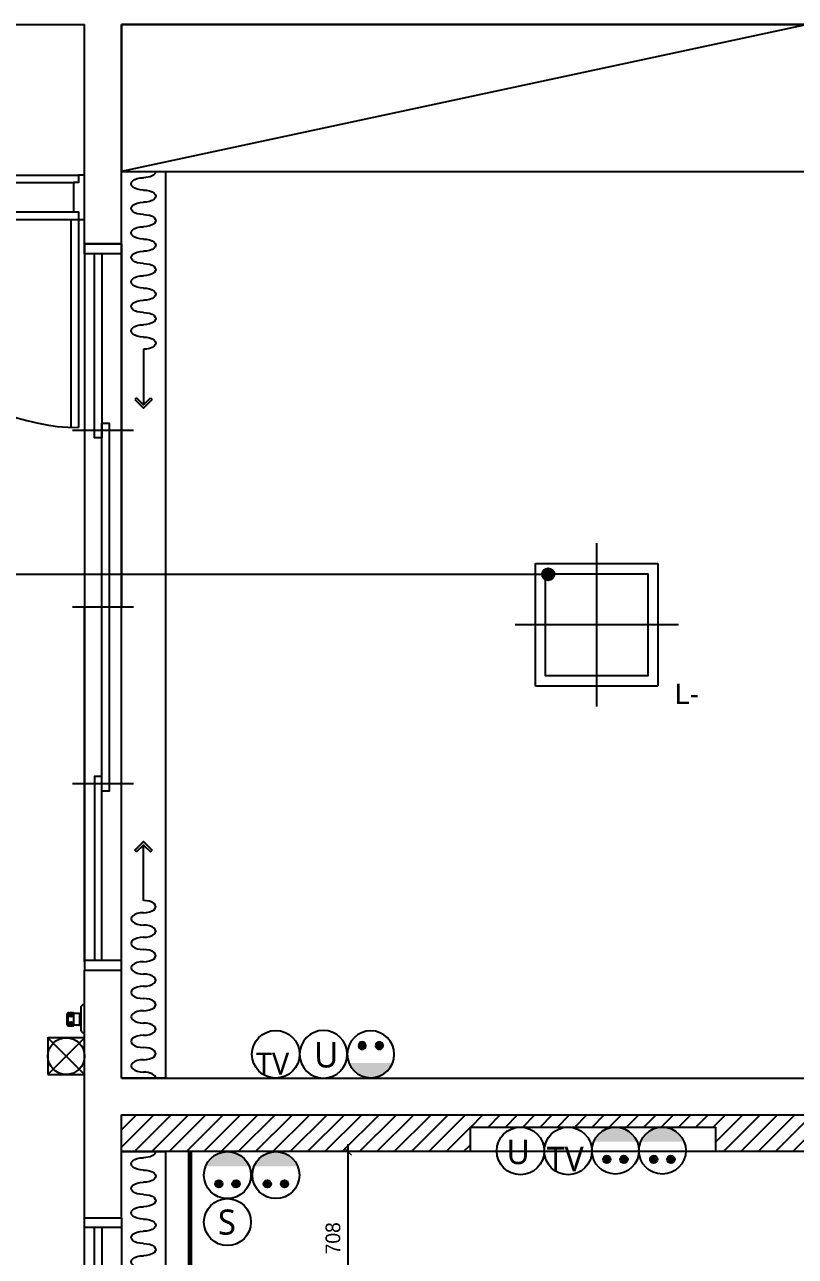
# Model space of a CAD drawing. Header units: inches. Extents: x 38372 to 259385, y 31566 to 93830.
# Drawn here: x 97843 to 100989, y 62080 to 67108 of the extents above; entities that cross this region are included whole.
import ezdxf
from ezdxf.enums import TextEntityAlignment as Align

# ---------------------------------------------------------------- set-up
doc = ezdxf.new("R2010")
doc.units = ezdxf.units.IN
doc.header["$LTSCALE"] = 50
doc.header["$MEASUREMENT"] = 0
doc.header["$PDSIZE"] = 700.071425
doc.linetypes.add('HID', pattern=[2.5, 1.5, -1])
for name, color, linetype in [('0-ELC TEXT', 7, 'Continuous'), ('01. F-소품', 3, 'Continuous'), ('03-WAL NEW', 3, 'Continuous'), ('04-WIN', 4, 'Continuous'), ('06-FUR', 6, 'Continuous'), ('06-LIGHT', 4, 'Continuous'), ('07-DIM WAL', 5, 'Continuous'), ('2-con', 2, 'Continuous'), ('4-win', 4, 'Continuous'), ('_LIBR', 4, 'Continuous'), ('fin', 5, 'Continuous'), ('RC-LIGHT', 7, 'Continuous'), ('설비', 140, 'Continuous')]:
    doc.layers.add(name, color=color, linetype=linetype)
doc.styles.add('DH-TEXT', font='')
doc.styles.add('HY 울릉도 L', font='')
doc.styles.get("Standard").update_dxf_attribs({"font": 'malgun.ttf'})
doc.styles.add('코레일둥고', font='Korail_Round_Gothic_Medium.ttf')
doc.styles.get('DH-TEXT').set_extended_font_data('HY울릉도L')
doc.styles.get('HY 울릉도 L').set_extended_font_data('HY울릉도L')
doc.dimstyles.new('30', dxfattribs={"dimscale": 30, "dimtxt": 2, "dimasz": 1, "dimexe": 1, "dimexo": 1, "dimgap": 1, "dimtad": 1, "dimdec": 0, "dimrnd": 0.05, "dimdsep": 46, "dimlunit": 6, "dimtxsty": 'HY 울릉도 L', "dimblk": 'ARCHTICK', "dimcen": 2.5, "dimdle": 1, "dimclrd": 133, "dimclre": 133, "dimclrt": 30, "dimadec": 0, "dimazin": 0, "dimtfac": 1, "dimtdec": 0, "dimtix": 1, "dimtmove": 2, "dimatfit": 3, "dimldrblk": 'ARCHTICK', "dimfxl": 0, "dimlwd": -1, "dimlwe": -1, "dimarcsym": 0})

# ---------------------------------------------------------------- blocks, each defined once
blk = doc.blocks.new('ffwfr')
at = {"color": 8}
for p, q in [((97938, 62822.5), (98088, 62972.5)), ((97938, 62972.5), (98088, 62822.5))]:
    blk.add_line(p, q, dxfattribs=at)
blk.add_lwpolyline([(97938, 62822.5), (98088, 62822.5), (98088, 62972.5), (97938, 62972.5)], close=True, dxfattribs=at)
blk.add_circle((98013, 62897.5), 75, dxfattribs=at)
at = {"layer": '03-WAL NEW', "color": 8, "linetype": 'Continuous'}
for p, q in [((98238, 62595.9), (98299.6, 62657.5)), ((98238, 62525.2), (98370.3, 62657.5)), ((98291.1, 62507.5), (98441.1, 62657.5)), ((98361.8, 62507.5), (98511.8, 62657.5)), ((98432.5, 62507.5), (98582.5, 62657.5)), ((98503.2, 62507.5), (98653.2, 62657.5)), ((98573.9, 62507.5), (98723.9, 62657.5)), ((98644.6, 62507.5), (98794.6, 62657.5)), ((98715.3, 62507.5), (98865.3, 62657.5)), ((98786, 62507.5), (98936, 62657.5)), ((98856.7, 62507.5), (99006.7, 62657.5)), ((98927.5, 62507.5), (99077.5, 62657.5)), ((98998.2, 62507.5), (99148.2, 62657.5)), ((99068.9, 62507.5), (99218.9, 62657.5)), ((99139.6, 62507.5), (99289.6, 62657.5)), ((99210.3, 62507.5), (99360.3, 62657.5)), ((99281, 62507.5), (99431, 62657.5)), ((99351.7, 62507.5), (99501.7, 62657.5)), ((99422.4, 62507.5), (99572.4, 62657.5)), ((99493.1, 62507.5), (99643.1, 62657.5)), ((99663.8, 62607.5), (99713.8, 62657.5)), ((99734.6, 62607.5), (99784.6, 62657.5)), ((99805.3, 62607.5), (99855.3, 62657.5)), ((99876, 62607.5), (99926, 62657.5)), ((99946.7, 62607.5), (99996.7, 62657.5)), ((100017.4, 62607.5), (100067.4, 62657.5)), ((100088.1, 62607.5), (100138.1, 62657.5)), ((100158.8, 62607.5), (100208.8, 62657.5)), ((100229.5, 62607.5), (100279.5, 62657.5)), ((100300.2, 62607.5), (100350.2, 62657.5)), ((100371, 62607.5), (100421, 62657.5)), ((100441.7, 62607.5), (100491.7, 62657.5)), ((100512.4, 62607.5), (100562.4, 62657.5)), ((100583.1, 62607.5), (100633.1, 62657.5)), ((100653.8, 62607.5), (100703.8, 62657.5)), ((100663, 62546), (100774.5, 62657.5)), ((100695.2, 62507.5), (100845.2, 62657.5)), ((100765.9, 62507.5), (100915.9, 62657.5)), ((100836.6, 62507.5), (100986.6, 62657.5)), ((100907.4, 62507.5), (101057.4, 62657.5)), ((100978.1, 62507.5), (101128.1, 62657.5)), ((99563.8, 62507.5), (99663, 62606.7)), ((99634.6, 62507.5), (99663, 62535.9))]:
    blk.add_line(p, q, dxfattribs=at)
at = {"layer": '03-WAL NEW', "color": 8}
for p, q in [((98238, 62507.5), (98238, 62657.5)), ((98238, 62657.5), (102088, 62657.5)), ((99663, 62507.5), (99663, 62607.5)), ((99663, 62607.5), (100663, 62607.5)), ((100663, 62607.5), (100663, 62507.5)), ((102088, 62507.5), (98238, 62507.5)), ((100663, 62507.5), (99663, 62507.5))]:
    blk.add_line(p, q, dxfattribs=at)
at = {"layer": '04-WIN', "color": 8}
for p, q in [((98088, 66177.5), (98088, 64730)), ((98088, 66172.5), (98088, 64730)), ((98238, 66172.5), (98238, 64730)), ((98288, 65451.3), (98038, 65451.3)), ((98288, 64730), (98038, 64730)), ((98088, 63282.5), (98088, 64730)), ((98238, 63287.5), (98238, 64730)), ((98288, 64008.8), (98038, 64008.8)), ((98238, 62197.5), (98238, 60133.3))]:
    blk.add_line(p, q, dxfattribs=at)
for points in [[(98178, 66212.5), (98238, 66212.5), (98238, 66172.5), (98088, 66172.5), (98088, 66212.5)], [(98158, 66172.5), (98158, 65421.3), (98128, 65421.3), (98128, 66172.5)], [(98158, 63287.5), (98158, 64038.8), (98128, 64038.8), (98128, 63287.5)], [(98178, 63247.5), (98238, 63247.5), (98238, 63287.5), (98088, 63287.5), (98088, 63247.5)], [(98178, 62237.5), (98238, 62237.5), (98238, 62197.5), (98088, 62197.5), (98088, 62237.5)], [(98158, 62197.5), (98158, 61357.5), (98128, 61357.5), (98128, 62197.5)]]:
    blk.add_lwpolyline(points, dxfattribs=at)
for points in [[(98238, 63247.5), (98238, 66212.5), (98088, 66212.5), (98088, 63247.5)], [(98158, 65481.3), (98188, 65481.3), (98188, 64730), (98188, 63978.8), (98158, 63978.8), (98158, 64730)]]:
    blk.add_lwpolyline(points, close=True, dxfattribs=at)
at = {"layer": '06-FUR', "color": 8}
for p, q in [((101038, 67107.5), (98238, 66507.5)), ((98238, 67107.5), (98238, 66507.5)), ((101938, 67107.5), (98238, 67107.5)), ((98238, 66507.5), (101938, 66507.5))]:
    blk.add_line(p, q, dxfattribs=at)
at = {"layer": '2-con', "color": 8}
for p, q in [((97058, 67107.5), (98088, 67107.5)), ((98088, 66212.5), (98088, 67107.5)), ((98238, 66212.5), (98238, 67107.5)), ((98238, 67107.5), (101938, 67107.5)), ((98088, 66212.5), (98238, 66212.5)), ((98088, 62237.5), (98088, 63247.5)), ((98088, 63247.5), (98238, 63247.5)), ((98238, 62807.5), (98238, 63247.5)), ((98238, 62807.5), (102088, 62807.5)), ((98238, 62237.5), (98238, 62657.5)), ((98238, 62657.5), (102088, 62657.5)), ((98088, 62237.5), (98238, 62237.5))]:
    blk.add_line(p, q, dxfattribs=at)
at = {"layer": '4-win', "color": 8}
blk.add_lwpolyline([(98088, 62237.5), (98238, 62237.5), (98238, 58437.5), (98088, 58437.5)], close=True, dxfattribs=at)
at = {"layer": '_LIBR', "color": 8, "linetype": 'Continuous'}
for p, q in [((97213, 66492.5), (98063, 66492.5)), ((97233, 66463), (98043, 66463)), ((97233, 66343), (98043, 66343)), ((97213, 66312.5), (98033, 66312.5))]:
    blk.add_line(p, q, dxfattribs=at)
blk.add_lwpolyline([(98043, 66463), (98043, 66343), (98063, 66343), (98063, 66312.5), (98088, 66312.5), (98088, 66492.5), (98063, 66492.5), (98063, 66463)], close=True, dxfattribs=at)
blk.add_lwpolyline([(98033, 65463.4), (98033, 66312.5), (98063, 66312.5), (98063, 65462.5)], dxfattribs=at)
blk.add_arc((98073.8, 66323.3), 860.9, 180.7211, 269.2789, dxfattribs=at)
at = {"layer": 'fin', "color": 8}
for p, q in [((98073, 63097.3), (98073, 63002.9)), ((98088, 63107.3), (98083, 63107.3)), ((98016, 63069.3), (98016, 63025.3)), ((98019, 63071.3), (98018, 63071.3)), ((98019, 63071.3), (98019, 63023.3)), ((98025, 63071.3), (98025, 63056.3)), ((98031, 63071.3), (98031, 63056.3)), ((98037, 63071.3), (98037, 63056.3)), ((98043, 63071.3), (98043, 63023.3)), ((98065, 63071.3), (98043, 63071.3)), ((98067, 63069.3), (98067, 63025.3)), ((98073, 63064.3), (98067, 63064.3)), ((98019, 63023.3), (98018, 63023.3)), ((98025, 63038.3), (98025, 63023.3)), ((98031, 63038.3), (98031, 63023.3)), ((98037, 63038.3), (98037, 63023.3)), ((98065, 63023.3), (98043, 63023.3)), ((98073, 63030.3), (98067, 63030.3)), ((98088, 62992.9), (98083, 62992.9))]:
    blk.add_line(p, q, dxfattribs=at)
for centre, radius, start, end in [((98083, 63097.3), 10, 90, 180), ((98018, 63069.3), 2, 90, 180), ((98022, 63071.3), 3, 0, 180), ((98022, 63056.3), 3, 0, 180), ((98028, 63071.3), 3, 0, 180), ((98028, 63056.3), 3, 0, 180), ((98034, 63071.3), 3, 0, 180), ((98034, 63056.3), 3, 0, 180), ((98040, 63071.3), 3, 0, 180), ((98040, 63056.3), 3, 0, 180), ((98065, 63069.3), 2, 0, 90), ((98018, 63025.3), 2, 180, 270), ((98022, 63038.3), 3, 180, 0), ((98022, 63023.3), 3, 180, 0), ((98028, 63038.3), 3, 180, 0), ((98028, 63023.3), 3, 180, 0), ((98034, 63038.3), 3, 180, 0), ((98034, 63023.3), 3, 180, 0), ((98040, 63038.3), 3, 180, 0), ((98040, 63023.3), 3, 180, 0), ((98065, 63025.3), 2, 270, 0), ((98083, 63002.9), 10, 180, 270)]:
    blk.add_arc(centre, radius, start, end, dxfattribs=at)
blk = doc.blocks.new('FFSFDF')
at = {"layer": '01. F-소품'}
blk.add_hatch(color=8, dxfattribs=at).paths.add_polyline_path([(1567672.9, 1746751.1), (1567679.9, 1746744.1), (1567715.3, 1746779.4), (1567679.9, 1746814.8), (1567672.9, 1746807.7), (1567701.2, 1746779.4)])
at = {"layer": '01. F-소품', "color": 8}
for p, q in [((1567672.9, 1746807.7), (1567679.9, 1746814.8)), ((1567474.8, 1746779.4), (1567701.2, 1746779.4)), ((1567672.9, 1746751.1), (1567679.9, 1746744.1))]:
    blk.add_line(p, q, dxfattribs=at)
for points in [[(1567672.9, 1746807.7), (1567701.2, 1746779.4), (1567672.9, 1746751.1)], [(1567679.9, 1746814.8), (1567715.3, 1746779.4), (1567679.9, 1746744.1)]]:
    blk.add_lwpolyline(points, dxfattribs=at)
for centre, start_param, end_param in [((1566799.8, 1746779.4), 1.570796, 4.712389), ((1566899.8, 1746779.4), 1.570796, 4.712389), ((1566999.8, 1746779.4), 1.570796, 4.712389), ((1567099.8, 1746779.4), 1.570796, 4.712389), ((1567199.8, 1746779.4), 1.570796, 4.712389), ((1567299.8, 1746779.4), 1.570796, 4.712389), ((1567399.8, 1746779.4), 1.570796, 4.712389), ((1566749.8, 1746779.4), 6.283185, 7.853982), ((1566849.8, 1746779.4), 4.712389, 7.853982), ((1566949.8, 1746779.4), 4.712389, 7.853982), ((1567049.8, 1746779.4), 4.712389, 7.853982), ((1567149.8, 1746779.4), 4.712389, 7.853982), ((1567249.8, 1746779.4), 4.712389, 7.853982), ((1567349.8, 1746779.4), 4.712389, 7.853982), ((1567449.8, 1746779.4), 4.712389, 7.853982)]:
    blk.add_ellipse(centre, major_axis=(0, -50), ratio=0.5, start_param=start_param, end_param=end_param, dxfattribs=at)
blk = doc.blocks.new('G-101')
at = {"layer": 'RC-LIGHT', "color": 251}
for p, q in [((0, -400), (0, 400)), ((400, 0), (-400, 0))]:
    blk.add_line(p, q, dxfattribs=at)
at = {"layer": 'RC-LIGHT', "color": 7}
for p, q in [((-300, -300), (-300, 300)), ((-300, 300), (300, 300)), ((300, 300), (300, -300)), ((300, -300), (-300, -300))]:
    blk.add_line(p, q, dxfattribs=at)
at = {"layer": 'RC-LIGHT', "color": 1}
blk.add_lwpolyline([(-250, 250), (250, 250), (250, -250), (-250, -250)], close=True, dxfattribs=at)
at = {"layer": 'RC-LIGHT', "style": 'DH-TEXT'}
blk.add_attdef('L-', text='', height=100, dxfattribs=at).set_placement((383.2, -287.8), align=Align.TOP_LEFT)
blk = doc.blocks.new('_ArchTick')
at = {"color": 0, "linetype": 'ByBlock', "const_width": 0.15}
blk.add_lwpolyline([(-0.5, -0.5), (0.5, 0.5)], dxfattribs=at)
blk = doc.blocks.new('*D145')
at = {"layer": '07-DIM WAL', "color": 133}
for p, q in [((99163, 61770), (99163, 62537.5)), ((99193, 62507.5), (99193, 62507.5)), ((99193, 61800), (99193, 61800))]:
    blk.add_line(p, q, dxfattribs=at)
at = {"layer": 'Defpoints', "color": 0}
for p in [(99163, 62507.5), (99163, 62507.5), (99163, 61800)]:
    blk.add_point(p, dxfattribs=at)
at = {"layer": '07-DIM WAL', "color": 133, "xscale": 30, "yscale": 30, "zscale": 30}
for p, rotation in [((99163, 62507.5), 90), ((99163, 61800), 270)]:
    blk.add_blockref('_ArchTick', p, dxfattribs=dict(at, rotation=rotation))
at = {"layer": '07-DIM WAL', "color": 30, "insert": (99101.697422, 62153.75), "char_height": 60, "attachment_point": 5, "rotation": 90, "style": 'HY 울릉도 L'}
blk.add_mtext('708', dxfattribs=at)
blk = doc.blocks.new('egoo')
at = {"layer": '설비'}
h = blk.add_hatch(color=140, dxfattribs=at)
edge = h.paths.add_edge_path()
edge.add_arc((1015645.3, 443433.7), 22.3, 0, 360)
h = blk.add_hatch(color=140, dxfattribs=at)
edge = h.paths.add_edge_path()
edge.add_arc((1015747.7, 443433.7), 22.3, 0, 360)
h = blk.add_hatch(color=140, dxfattribs=at)
edge = h.paths.add_edge_path()
edge.add_line((1015826.3, 443329.1), (1015566.6, 443329.1))
edge.add_ellipse((1015696.5, 443381.5), major_axis=(99, 99), ratio=1, start_angle=156.95778, end_angle=293.04222)
at = {"layer": '설비', "color": 140}
for centre, radius in [((1015696.5, 443381.5), 140), ((1015645.3, 443433.7), 22.3), ((1015747.7, 443433.7), 22.3)]:
    blk.add_circle(centre, radius, dxfattribs=at)
blk = doc.blocks.new('swich')
at = {"layer": '설비', "color": 140}
blk.add_circle((372828.6, -86554.1), 84, dxfattribs=at)
at = {"layer": '설비', "color": 140, "insert": (372858.7, -86509.1), "char_height": 90, "width": 143.497, "attachment_point": 3}
blk.add_mtext('{\\fMalgun Gothic|b0|i0|c129|p50;S}', dxfattribs=at)
blk = doc.blocks.new('utp')
at = {"layer": '설비', "color": 140}
blk.add_circle((372927.5, -86920.8), 140, dxfattribs=at)
at = {"layer": '설비', "color": 140, "insert": (372982.3, -87000.6), "char_height": 150, "width": 275.64, "attachment_point": 9}
blk.add_mtext('{\\fMalgun Gothic|b0|i0|c129|p50;U}', dxfattribs=at)
blk = doc.blocks.new('TV')
at = {"layer": '설비', "color": 140}
blk.add_circle((146226.7, 46947.4), 140, dxfattribs=at)
at = {"layer": '설비', "color": 140, "insert": (146088.1, 46827.7), "char_height": 130, "width": 275.64, "attachment_point": 7}
blk.add_mtext('{\\fMalgun Gothic|b0|i0|c129|p50;\\W0.48965; }{\\fMalgun Gothic|b0|i0|c129|p50;TV}', dxfattribs=at)

msp = doc.modelspace()

# ---------------------------------------------------------------- hatches: boundary and pattern name
at = {"layer": '0-ELC TEXT'}
h = msp.add_hatch(color=256, dxfattribs=at)
h.dxf.hatch_style = 1
edge = h.paths.add_edge_path()
edge.add_arc((99980.2, 64863.9), 25, -180, 180, ccw=False)
at = {"layer": '설비'}
h = msp.add_hatch(color=10, dxfattribs=at)
edge = h.paths.add_edge_path()
edge.add_line((100165.4, 62547.5), (100343.1, 62547.5))
edge.add_ellipse((100254.3, 62511.7), major_axis=(-67.8, -67.8), ratio=1, start_angle=156.9578, end_angle=293.0422)
h = msp.add_hatch(color=10, dxfattribs=at)
edge = h.paths.add_edge_path()
edge.add_line((100357, 62547.5), (100534.8, 62547.5))
edge.add_ellipse((100445.9, 62511.7), major_axis=(-67.8, -67.8), ratio=1, start_angle=156.9578, end_angle=293.0422)
h = msp.add_hatch(color=10, dxfattribs=at)
edge = h.paths.add_edge_path()
edge.add_arc((100219.2, 62475.9), 15.3, 0, 360)
h = msp.add_hatch(color=10, dxfattribs=at)
edge = h.paths.add_edge_path()
edge.add_arc((100289.3, 62475.9), 15.3, 0, 360)
h = msp.add_hatch(color=10, dxfattribs=at)
edge = h.paths.add_edge_path()
edge.add_arc((100410.9, 62475.9), 15.3, 0, 360)
h = msp.add_hatch(color=10, dxfattribs=at)
edge = h.paths.add_edge_path()
edge.add_arc((100480.9, 62475.9), 15.3, 0, 360)

# ---------------------------------------------------------------- linework, layer by layer
at = {"layer": '0-ELC TEXT'}
msp.add_line((96317.7, 64863.9), (99980.2, 64863.9), dxfattribs=at)
msp.add_circle((99980.2, 64863.9), 25, dxfattribs=at)
at = {"layer": '06-LIGHT'}
for points in [[(98238, 66507.5), (98418, 66507.5), (98418, 62807.5), (98238, 62807.5)], [(98238, 62507.5), (98418, 62507.5), (98418, 58092.5), (98238, 58092.5)]]:
    msp.add_lwpolyline(points, dxfattribs=at)
at = {"layer": '06-LIGHT', "color": 10, "linetype": 'HID', "const_width": 20}
msp.add_lwpolyline([(98518, 58092.5), (98518, 62507.5)], dxfattribs=at)
at = {"layer": '설비', "color": 10}
for centre, radius in [((99866.9, 62510.3), 97.2), ((100061.3, 62510.3), 97.2), ((100254.3, 62511.7), 95.8), ((100445.9, 62511.7), 95.8), ((100219.2, 62475.9), 15.3), ((100289.3, 62475.9), 15.3), ((100410.9, 62475.9), 15.3), ((100480.9, 62475.9), 15.3)]:
    msp.add_circle(centre, radius, dxfattribs=at)

# ---------------------------------------------------------------- block references
msp.add_blockref('ffwfr', (0, 0))
at = {"color": 0, "xscale": -1, "rotation": 90}
for p in [(1845107.4, 1633257.3), (1845107.4, 1629257.3)]:
    msp.add_blockref('FFSFDF', p, dxfattribs=at)
at = {"color": 0, "rotation": 90.00000000000001}
msp.add_blockref('FFSFDF', (1845107.4, -1503942.3), dxfattribs=at)
at = {"layer": 'RC-LIGHT', "xscale": 0.8333333333333334, "yscale": 0.8333333333333334, "zscale": 0.8333333333333334}
msp.add_blockref('G-101', (100178, 64657.5), dxfattribs=at).add_auto_attribs({'L-': 'L-'})
at = {"layer": 'RC-LIGHT', "xscale": 0.6944444444444445, "yscale": 0.6944444444444445, "zscale": 0.6944444444444445}
msp.add_blockref('TV', (-2678.1, 30302.4), dxfattribs=at)
at = {"layer": 'RC-LIGHT', "color": 140, "xscale": -0.6845238224412213, "yscale": 0.6845238224412213, "zscale": 0.6845238224412213}
msp.add_blockref('egoo', (794524.2, -240600.5), dxfattribs=at)
at = {"layer": 'RC-LIGHT', "color": 140, "xscale": 0.6845238224412213, "yscale": 0.6845238224412213, "zscale": 0.6845238224412213, "rotation": 180}
for p in [(793939.4, 365916.8), (794137.2, 365916.8)]:
    msp.add_blockref('egoo', p, dxfattribs=at)
at = {"layer": '설비', "color": 253, "xscale": -0.6944444444444445, "yscale": 0.6944444444444445, "zscale": 0.6944444444444445}
msp.add_blockref('utp', (358040.2, 123266.4), dxfattribs=at)
at = {"layer": '설비', "color": 140, "xscale": 1.140873015873041, "yscale": 1.140873015873041, "zscale": 1.140873015873041}
msp.add_blockref('swich', (-326679.1, 160967.2), dxfattribs=at)

# ---------------------------------------------------------------- texts
at = {"layer": '설비', "color": 10, "char_height": 100, "width": 191.417, "style": '코레일둥고'}
for s, insert, attachment_point in [('{\\fMalgun Gothic|b0|i0|c129|p50;U}', (99904.9, 62454.9), 9), ('{\\fMalgun Gothic|b0|i0|c129|p50;\\W0.27893; }{\\fMalgun Gothic|b0|i0|c129|p50;TV}', (99965, 62427.2), 7)]:
    msp.add_mtext(s, dxfattribs=dict(at, insert=insert, attachment_point=attachment_point))

# ---------------------------------------------------------------- dimensions: what is measured, and where the dimension line sits
at = {"layer": '07-DIM WAL'}
dim = msp.add_linear_dim(base=(99163, 62507.5), p1=(99163, 61800), p2=(99163, 62507.5), angle=90, dimstyle='30', override={"dimfxl": 1.25}, dxfattribs=at)
dim.commit()
dim.dimension.update_dxf_attribs({"geometry": '*D145', "text_midpoint": (99101.697422, 62153.75)})

doc.saveas('drawing.dxf')
